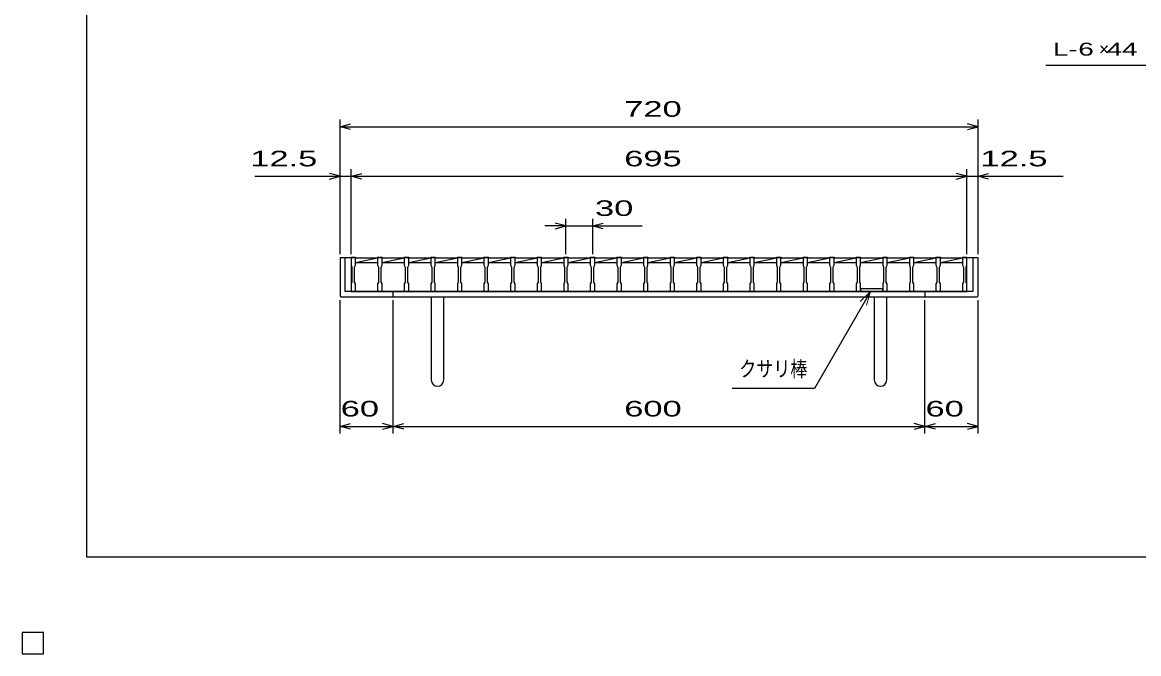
# Model space of a CAD drawing. Units: millimetres, scale not verified. Extents: x -1456 to 1385, y -1026 to 843.
# Drawn here: x -1456 to -196, y -1026 to -313 of the extents above; entities that cross this region are included whole.
import ezdxf
from ezdxf.enums import TextEntityAlignment as Align

# ---------------------------------------------------------------- set-up
doc = ezdxf.new("R2010")
doc.units = ezdxf.units.MM
doc.header["$LTSCALE"] = 8
for name, color, linetype, lineweight in [('0_2', 150, 'Continuous', 25), ('16', 3, 'Continuous', 25), ('19', 6, 'Continuous', 25), ('22', 4, 'Continuous', 25), ('24', 2, 'Continuous', 25), ('32', 4, 'Continuous', 25)]:
    doc.layers.add(name, color=color, linetype=linetype, lineweight=lineweight)
doc.styles.add('ベクトル', font='')
doc.styles.get('ベクトル').set_extended_font_data('ベクトル')

msp = doc.modelspace()

# ---------------------------------------------------------------- linework, layer by layer
at = {"layer": '0_2'}
for p, q in [((-1383.2, -917.2), (-1383.2, 842.8)), ((1384.8, -917.2), (-1383.2, -917.2)), ((-1432, -1002), (-1456, -1002)), ((-1456, -1002), (-1456, -1026)), ((-1432, -1002), (-1456, -1002)), ((-1456, -1002), (-1456, -1026)), ((-1432, -1002), (-1456, -1002)), ((-1456, -1002), (-1456, -1026)), ((-1432, -1002), (-1456, -1002)), ((-1456, -1002), (-1456, -1026)), ((-1432, -1002), (-1456, -1002)), ((-1456, -1002), (-1456, -1026)), ((-1432, -1026), (-1432, -1002)), ((-1432, -1026), (-1432, -1002)), ((-1432, -1026), (-1432, -1002)), ((-1432, -1026), (-1432, -1002)), ((-1432, -1026), (-1432, -1002)), ((-1456, -1026), (-1432, -1026)), ((-1456, -1026), (-1432, -1026)), ((-1456, -1026), (-1432, -1026)), ((-1456, -1026), (-1432, -1026)), ((-1456, -1026), (-1432, -1026))]:
    msp.add_line(p, q, dxfattribs=at)
at = {"layer": '16'}
for p, q in [((-1085, -579), (-1085, -578.3)), ((-1085, -578.3), (-1080, -578.3)), ((-1085, -579), (-1085, -587.5)), ((-1080, -579), (-1085, -579)), ((-1085, -579), (-1085, -617)), ((-1080, -578.3), (-1080, -579)), ((-1080, -587.5), (-1080, -579)), ((-1080, -579), (-1055, -579)), ((-1080, -584.5), (-1055, -579)), ((-1055, -579), (-1055, -578.3)), ((-1055, -578.3), (-1050, -578.3)), ((-1055, -579), (-1055, -587.5)), ((-1050, -579), (-1055, -579)), ((-1050, -578.3), (-1050, -579)), ((-1050, -587.5), (-1050, -579)), ((-1050, -579), (-1025, -579)), ((-1050, -584.5), (-1025, -579)), ((-1025, -579), (-1025, -578.3)), ((-1025, -578.3), (-1020, -578.3)), ((-1025, -579), (-1025, -587.5)), ((-1020, -579), (-1025, -579)), ((-1020, -578.3), (-1020, -579)), ((-1020, -587.5), (-1020, -579)), ((-1020, -579), (-995, -579)), ((-1020, -584.5), (-995, -579)), ((-995, -579), (-995, -578.3)), ((-995, -578.3), (-990, -578.3)), ((-995, -579), (-995, -587.5)), ((-990, -579), (-995, -579)), ((-990, -578.3), (-990, -579)), ((-990, -587.5), (-990, -579)), ((-990, -579), (-965, -579)), ((-990, -584.5), (-965, -579)), ((-965, -579), (-965, -578.3)), ((-965, -578.3), (-960, -578.3)), ((-965, -579), (-965, -587.5)), ((-960, -579), (-965, -579)), ((-960, -578.3), (-960, -579)), ((-960, -587.5), (-960, -579)), ((-960, -579), (-935, -579)), ((-960, -584.5), (-935, -579)), ((-935, -579), (-935, -578.3)), ((-935, -578.3), (-930, -578.3)), ((-935, -579), (-935, -587.5)), ((-930, -579), (-935, -579)), ((-930, -578.3), (-930, -579)), ((-930, -587.5), (-930, -579)), ((-930, -579), (-905, -579)), ((-930, -584.5), (-905, -579)), ((-905, -579), (-905, -578.3)), ((-905, -578.3), (-900, -578.3)), ((-905, -579), (-905, -587.5)), ((-900, -579), (-905, -579)), ((-900, -578.3), (-900, -579)), ((-900, -587.5), (-900, -579)), ((-900, -579), (-875, -579)), ((-900, -584.5), (-875, -579)), ((-875, -579), (-875, -578.3)), ((-875, -578.3), (-870, -578.3)), ((-875, -579), (-875, -587.5)), ((-870, -579), (-875, -579)), ((-870, -578.3), (-870, -579)), ((-870, -587.5), (-870, -579)), ((-870, -579), (-845, -579)), ((-870, -584.5), (-845, -579)), ((-845, -579), (-845, -578.3)), ((-845, -578.3), (-840, -578.3)), ((-845, -579), (-845, -587.5)), ((-840, -579), (-845, -579)), ((-840, -578.3), (-840, -579)), ((-840, -587.5), (-840, -579)), ((-840, -579), (-815, -579)), ((-840, -584.5), (-815, -579)), ((-815, -579), (-815, -578.3)), ((-815, -578.3), (-810, -578.3)), ((-815, -579), (-815, -587.5)), ((-810, -579), (-815, -579)), ((-810, -578.3), (-810, -579)), ((-810, -587.5), (-810, -579)), ((-810, -579), (-785, -579)), ((-810, -584.5), (-785, -579)), ((-785, -579), (-785, -578.3)), ((-785, -578.3), (-780, -578.3)), ((-785, -579), (-785, -587.5)), ((-780, -579), (-785, -579)), ((-780, -578.3), (-780, -579)), ((-780, -587.5), (-780, -579)), ((-780, -579), (-755, -579)), ((-780, -584.5), (-755, -579)), ((-755, -579), (-755, -578.3)), ((-755, -578.3), (-750, -578.3)), ((-755, -579), (-755, -587.5)), ((-750, -579), (-755, -579)), ((-750, -578.3), (-750, -579)), ((-750, -587.5), (-750, -579)), ((-750, -579), (-725, -579)), ((-750, -584.5), (-725, -579)), ((-725, -579), (-725, -578.3)), ((-725, -578.3), (-720, -578.3)), ((-725, -579), (-725, -587.5)), ((-720, -579), (-725, -579)), ((-720, -578.3), (-720, -579)), ((-720, -587.5), (-720, -579)), ((-720, -579), (-695, -579)), ((-720, -584.5), (-695, -579)), ((-695, -579), (-695, -578.3)), ((-695, -578.3), (-690, -578.3)), ((-695, -579), (-695, -587.5)), ((-690, -579), (-695, -579)), ((-690, -578.3), (-690, -579)), ((-690, -587.5), (-690, -579)), ((-690, -579), (-665, -579)), ((-690, -584.5), (-665, -579)), ((-665, -579), (-665, -578.3)), ((-665, -578.3), (-660, -578.3)), ((-665, -579), (-665, -587.5)), ((-660, -579), (-665, -579)), ((-660, -578.3), (-660, -579)), ((-660, -587.5), (-660, -579)), ((-660, -579), (-635, -579)), ((-660, -584.5), (-635, -579)), ((-635, -579), (-635, -578.3)), ((-635, -578.3), (-630, -578.3)), ((-635, -579), (-635, -587.5)), ((-630, -579), (-635, -579)), ((-630, -578.3), (-630, -579)), ((-630, -587.5), (-630, -579)), ((-630, -579), (-605, -579)), ((-630, -584.5), (-605, -579)), ((-605, -579), (-605, -578.3)), ((-605, -578.3), (-600, -578.3)), ((-605, -579), (-605, -587.5)), ((-600, -579), (-605, -579)), ((-600, -578.3), (-600, -579)), ((-600, -587.5), (-600, -579)), ((-600, -579), (-575, -579)), ((-600, -584.5), (-575, -579)), ((-575, -579), (-575, -578.3)), ((-575, -578.3), (-570, -578.3)), ((-575, -579), (-575, -587.5)), ((-570, -579), (-575, -579)), ((-570, -578.3), (-570, -579)), ((-570, -587.5), (-570, -579)), ((-570, -579), (-545, -579)), ((-570, -584.5), (-545, -579)), ((-545, -579), (-545, -578.3)), ((-545, -578.3), (-540, -578.3)), ((-545, -579), (-545, -587.5)), ((-540, -579), (-545, -579)), ((-540, -578.3), (-540, -579)), ((-540, -587.5), (-540, -579)), ((-540, -579), (-515, -579)), ((-540, -584.5), (-515, -579)), ((-515, -579), (-515, -578.3)), ((-515, -578.3), (-510, -578.3)), ((-515, -579), (-515, -587.5)), ((-510, -579), (-515, -579)), ((-510, -578.3), (-510, -579)), ((-510, -587.5), (-510, -579)), ((-510, -579), (-485, -579)), ((-510, -584.5), (-485, -579)), ((-485, -579), (-485, -578.3)), ((-485, -578.3), (-480, -578.3)), ((-485, -579), (-485, -587.5)), ((-480, -579), (-485, -579)), ((-480, -578.3), (-480, -579)), ((-480, -587.5), (-480, -579)), ((-480, -579), (-455, -579)), ((-480, -584.5), (-455, -579)), ((-455, -579), (-455, -578.3)), ((-455, -578.3), (-450, -578.3)), ((-455, -579), (-455, -587.5)), ((-450, -579), (-455, -579)), ((-450, -578.3), (-450, -579)), ((-450, -587.5), (-450, -579)), ((-450, -579), (-425, -579)), ((-450, -584.5), (-425, -579)), ((-425, -579), (-425, -578.3)), ((-425, -578.3), (-420, -578.3)), ((-425, -579), (-425, -587.5)), ((-420, -579), (-425, -579)), ((-420, -578.3), (-420, -579)), ((-420, -587.5), (-420, -579)), ((-420, -579), (-395, -579)), ((-420, -584.5), (-395, -579)), ((-395, -579), (-395, -578.3)), ((-395, -578.3), (-390, -578.3)), ((-395, -579), (-395, -587.5)), ((-390, -579), (-395, -579)), ((-390, -578.3), (-390, -579)), ((-390, -587.5), (-390, -579)), ((-390, -617), (-390, -579)), ((-1085, -587.5), (-1084, -589.5)), ((-1084, -589.5), (-1084, -606.5)), ((-1081, -589.5), (-1080, -587.5)), ((-1081, -606.5), (-1081, -589.5)), ((-1080, -584.5), (-1055, -584.5)), ((-1055, -587.5), (-1054, -589.5)), ((-1054, -589.5), (-1054, -606.5)), ((-1051, -589.5), (-1050, -587.5)), ((-1051, -606.5), (-1051, -589.5)), ((-1050, -584.5), (-1025, -584.5)), ((-1025, -587.5), (-1024, -589.5)), ((-1024, -589.5), (-1024, -606.5)), ((-1021, -589.5), (-1020, -587.5)), ((-1021, -606.5), (-1021, -589.5)), ((-1020, -584.5), (-995, -584.5)), ((-995, -587.5), (-994, -589.5)), ((-994, -589.5), (-994, -606.5)), ((-991, -589.5), (-990, -587.5)), ((-991, -606.5), (-991, -589.5)), ((-990, -584.5), (-965, -584.5)), ((-965, -587.5), (-964, -589.5)), ((-964, -589.5), (-964, -606.5)), ((-961, -589.5), (-960, -587.5)), ((-961, -606.5), (-961, -589.5)), ((-960, -584.5), (-935, -584.5)), ((-935, -587.5), (-934, -589.5)), ((-934, -589.5), (-934, -606.5)), ((-931, -589.5), (-930, -587.5)), ((-931, -606.5), (-931, -589.5)), ((-930, -584.5), (-905, -584.5)), ((-905, -587.5), (-904, -589.5)), ((-904, -589.5), (-904, -606.5)), ((-901, -589.5), (-900, -587.5)), ((-901, -606.5), (-901, -589.5)), ((-900, -584.5), (-875, -584.5)), ((-875, -587.5), (-874, -589.5)), ((-874, -589.5), (-874, -606.5)), ((-871, -589.5), (-870, -587.5)), ((-871, -606.5), (-871, -589.5)), ((-870, -584.5), (-845, -584.5)), ((-845, -587.5), (-844, -589.5)), ((-844, -589.5), (-844, -606.5)), ((-841, -589.5), (-840, -587.5)), ((-841, -606.5), (-841, -589.5)), ((-840, -584.5), (-815, -584.5)), ((-815, -587.5), (-814, -589.5)), ((-814, -589.5), (-814, -606.5)), ((-811, -589.5), (-810, -587.5)), ((-811, -606.5), (-811, -589.5)), ((-810, -584.5), (-785, -584.5)), ((-785, -587.5), (-784, -589.5)), ((-784, -589.5), (-784, -606.5)), ((-781, -589.5), (-780, -587.5)), ((-781, -606.5), (-781, -589.5)), ((-780, -584.5), (-755, -584.5)), ((-755, -587.5), (-754, -589.5)), ((-754, -589.5), (-754, -606.5)), ((-751, -589.5), (-750, -587.5)), ((-751, -606.5), (-751, -589.5)), ((-750, -584.5), (-725, -584.5)), ((-725, -587.5), (-724, -589.5)), ((-724, -589.5), (-724, -606.5)), ((-721, -589.5), (-720, -587.5)), ((-721, -606.5), (-721, -589.5)), ((-720, -584.5), (-695, -584.5)), ((-695, -587.5), (-694, -589.5)), ((-694, -589.5), (-694, -606.5)), ((-691, -589.5), (-690, -587.5)), ((-691, -606.5), (-691, -589.5)), ((-690, -584.5), (-665, -584.5)), ((-665, -587.5), (-664, -589.5)), ((-664, -589.5), (-664, -606.5)), ((-661, -589.5), (-660, -587.5)), ((-661, -606.5), (-661, -589.5)), ((-660, -584.5), (-635, -584.5)), ((-635, -587.5), (-634, -589.5)), ((-634, -589.5), (-634, -606.5)), ((-631, -589.5), (-630, -587.5)), ((-631, -606.5), (-631, -589.5)), ((-630, -584.5), (-605, -584.5)), ((-605, -587.5), (-604, -589.5)), ((-604, -589.5), (-604, -606.5)), ((-601, -589.5), (-600, -587.5)), ((-601, -606.5), (-601, -589.5)), ((-600, -584.5), (-575, -584.5)), ((-575, -587.5), (-574, -589.5)), ((-574, -589.5), (-574, -606.5)), ((-571, -589.5), (-570, -587.5)), ((-571, -606.5), (-571, -589.5)), ((-570, -584.5), (-545, -584.5)), ((-545, -587.5), (-544, -589.5)), ((-544, -589.5), (-544, -606.5)), ((-541, -589.5), (-540, -587.5)), ((-541, -606.5), (-541, -589.5)), ((-540, -584.5), (-515, -584.5)), ((-515, -587.5), (-514, -589.5)), ((-514, -589.5), (-514, -606.5)), ((-511, -589.5), (-510, -587.5)), ((-511, -606.5), (-511, -589.5)), ((-510, -584.5), (-485, -584.5)), ((-485, -587.5), (-484, -589.5)), ((-484, -589.5), (-484, -606.5)), ((-481, -589.5), (-480, -587.5)), ((-481, -606.5), (-481, -589.5)), ((-480, -584.5), (-455, -584.5)), ((-455, -587.5), (-454, -589.5)), ((-454, -589.5), (-454, -606.5)), ((-451, -589.5), (-450, -587.5)), ((-451, -606.5), (-451, -589.5)), ((-450, -584.5), (-425, -584.5)), ((-425, -587.5), (-424, -589.5)), ((-424, -589.5), (-424, -606.5)), ((-421, -589.5), (-420, -587.5)), ((-421, -606.5), (-421, -589.5)), ((-420, -584.5), (-395, -584.5)), ((-395, -587.5), (-394, -589.5)), ((-394, -589.5), (-394, -606.5)), ((-391, -589.5), (-390, -587.5)), ((-391, -606.5), (-391, -589.5)), ((-1084, -606.5), (-1085, -608.5)), ((-1085, -608.5), (-1085, -617)), ((-1085, -617), (-1080, -617)), ((-1080, -608.5), (-1081, -606.5)), ((-1080, -617), (-1080, -608.5)), ((-1080, -617), (-1055, -617)), ((-1054, -606.5), (-1055, -608.5)), ((-1055, -608.5), (-1055, -617)), ((-1055, -617), (-1050, -617)), ((-1050, -608.5), (-1051, -606.5)), ((-1050, -617), (-1050, -608.5)), ((-1050, -617), (-1025, -617)), ((-1024, -606.5), (-1025, -608.5)), ((-1025, -608.5), (-1025, -617)), ((-1025, -617), (-1020, -617)), ((-1020, -608.5), (-1021, -606.5)), ((-1020, -617), (-1020, -608.5)), ((-1020, -617), (-995, -617)), ((-994, -606.5), (-995, -608.5)), ((-995, -608.5), (-995, -617)), ((-995, -617), (-990, -617)), ((-990, -608.5), (-991, -606.5)), ((-990, -617), (-990, -608.5)), ((-990, -617), (-965, -617)), ((-964, -606.5), (-965, -608.5)), ((-965, -608.5), (-965, -617)), ((-965, -617), (-960, -617)), ((-960, -608.5), (-961, -606.5)), ((-960, -617), (-960, -608.5)), ((-960, -617), (-935, -617)), ((-934, -606.5), (-935, -608.5)), ((-935, -608.5), (-935, -617)), ((-935, -617), (-930, -617)), ((-930, -608.5), (-931, -606.5)), ((-930, -617), (-930, -608.5)), ((-930, -617), (-905, -617)), ((-904, -606.5), (-905, -608.5)), ((-905, -608.5), (-905, -617)), ((-905, -617), (-900, -617)), ((-900, -608.5), (-901, -606.5)), ((-900, -617), (-900, -608.5)), ((-900, -617), (-875, -617)), ((-874, -606.5), (-875, -608.5)), ((-875, -608.5), (-875, -617)), ((-875, -617), (-870, -617)), ((-870, -608.5), (-871, -606.5)), ((-870, -617), (-870, -608.5)), ((-870, -617), (-845, -617)), ((-844, -606.5), (-845, -608.5)), ((-845, -608.5), (-845, -617)), ((-845, -617), (-840, -617)), ((-840, -608.5), (-841, -606.5)), ((-840, -617), (-840, -608.5)), ((-840, -617), (-815, -617)), ((-814, -606.5), (-815, -608.5)), ((-815, -608.5), (-815, -617)), ((-815, -617), (-810, -617)), ((-810, -608.5), (-811, -606.5)), ((-810, -617), (-810, -608.5)), ((-810, -617), (-785, -617)), ((-784, -606.5), (-785, -608.5)), ((-785, -608.5), (-785, -617)), ((-785, -617), (-780, -617)), ((-780, -608.5), (-781, -606.5)), ((-780, -617), (-780, -608.5)), ((-780, -617), (-755, -617)), ((-754, -606.5), (-755, -608.5)), ((-755, -608.5), (-755, -617)), ((-755, -617), (-750, -617)), ((-750, -608.5), (-751, -606.5)), ((-750, -617), (-750, -608.5)), ((-750, -617), (-725, -617)), ((-724, -606.5), (-725, -608.5)), ((-725, -608.5), (-725, -617)), ((-725, -617), (-720, -617)), ((-720, -608.5), (-721, -606.5)), ((-720, -617), (-720, -608.5)), ((-720, -617), (-695, -617)), ((-694, -606.5), (-695, -608.5)), ((-695, -608.5), (-695, -617)), ((-695, -617), (-690, -617)), ((-690, -608.5), (-691, -606.5)), ((-690, -617), (-690, -608.5)), ((-690, -617), (-665, -617)), ((-664, -606.5), (-665, -608.5)), ((-665, -608.5), (-665, -617)), ((-665, -617), (-660, -617)), ((-660, -608.5), (-661, -606.5)), ((-660, -617), (-660, -608.5)), ((-660, -617), (-635, -617)), ((-634, -606.5), (-635, -608.5)), ((-635, -608.5), (-635, -617)), ((-635, -617), (-630, -617)), ((-630, -608.5), (-631, -606.5)), ((-630, -617), (-630, -608.5)), ((-630, -617), (-605, -617)), ((-604, -606.5), (-605, -608.5)), ((-605, -608.5), (-605, -617)), ((-605, -617), (-600, -617)), ((-600, -608.5), (-601, -606.5)), ((-600, -617), (-600, -608.5)), ((-600, -617), (-575, -617)), ((-574, -606.5), (-575, -608.5)), ((-575, -608.5), (-575, -617)), ((-575, -617), (-570, -617)), ((-570, -608.5), (-571, -606.5)), ((-570, -617), (-570, -608.5)), ((-570, -617), (-545, -617)), ((-544, -606.5), (-545, -608.5)), ((-545, -608.5), (-545, -617)), ((-545, -617), (-540, -617)), ((-540, -608.5), (-541, -606.5)), ((-540, -617), (-540, -608.5)), ((-540, -617), (-515, -617)), ((-514, -606.5), (-515, -608.5)), ((-515, -608.5), (-515, -617)), ((-515, -617), (-510, -617)), ((-510, -608.5), (-511, -606.5)), ((-510, -617), (-510, -608.5)), ((-510, -617), (-485, -617)), ((-484, -606.5), (-485, -608.5)), ((-485, -608.5), (-485, -617)), ((-485, -617), (-480, -617)), ((-480, -608.5), (-481, -606.5)), ((-480, -617), (-480, -608.5)), ((-480, -617), (-455, -617)), ((-454, -606.5), (-455, -608.5)), ((-455, -608.5), (-455, -617)), ((-455, -617), (-450, -617)), ((-450, -608.5), (-451, -606.5)), ((-450, -617), (-450, -608.5)), ((-450, -617), (-425, -617)), ((-424, -606.5), (-425, -608.5)), ((-425, -608.5), (-425, -617)), ((-425, -617), (-420, -617)), ((-420, -608.5), (-421, -606.5)), ((-420, -617), (-420, -608.5)), ((-420, -617), (-395, -617)), ((-394, -606.5), (-395, -608.5)), ((-395, -608.5), (-395, -617)), ((-395, -617), (-390, -617)), ((-390, -608.5), (-391, -606.5)), ((-390, -617), (-390, -608.5)), ((-1432, -1002), (-1456, -1002)), ((-1456, -1002), (-1456, -1026)), ((-1432, -1002), (-1456, -1002)), ((-1456, -1002), (-1456, -1026)), ((-1432, -1002), (-1456, -1002)), ((-1456, -1002), (-1456, -1026)), ((-1432, -1002), (-1456, -1002)), ((-1456, -1002), (-1456, -1026)), ((-1432, -1002), (-1456, -1002)), ((-1456, -1002), (-1456, -1026)), ((-1432, -1026), (-1432, -1002)), ((-1432, -1026), (-1432, -1002)), ((-1432, -1026), (-1432, -1002)), ((-1432, -1026), (-1432, -1002)), ((-1432, -1026), (-1432, -1002)), ((-1456, -1026), (-1432, -1026)), ((-1456, -1026), (-1432, -1026)), ((-1456, -1026), (-1432, -1026)), ((-1456, -1026), (-1432, -1026)), ((-1456, -1026), (-1432, -1026))]:
    msp.add_line(p, q, dxfattribs=at)
at = {"layer": '19'}
for p, q in [((-1085, -579), (-1097.5, -579)), ((-1097.5, -579), (-1097.5, -622)), ((-1091.5, -617), (-1091.5, -579)), ((-377.5, -579), (-390, -579)), ((-383.5, -579), (-383.5, -617)), ((-377.5, -622), (-377.5, -579)), ((-383.5, -617), (-1091.5, -617)), ((-1037.5, -623), (-1037.5, -617)), ((-437.5, -617), (-437.5, -623)), ((-1097.5, -622), (-1096.5, -623)), ((-1096.5, -623), (-378.5, -623)), ((-994.5, -623), (-994.5, -717)), ((-980.5, -717), (-980.5, -623)), ((-494.5, -623), (-494.5, -717)), ((-480.5, -717), (-480.5, -623)), ((-378.5, -623), (-377.5, -622))]:
    msp.add_line(p, q, dxfattribs=at)
at = {"layer": '19', "color": 4}
for p, q in [((-499.011, -617.181), (-562.112, -726.475)), ((-562.112, -726.475), (-654.912, -726.475))]:
    msp.add_line(p, q, dxfattribs=at)
at = {"layer": '19', "color": 4, "lineweight": 13}
for p, q in [((-499.011, -617.181), (-510.324, -628.494)), ((-503.152, -632.635), (-499.011, -617.181))]:
    msp.add_line(p, q, dxfattribs=at)
at = {"layer": '19', "color": 3}
for p, q in [((-485, -614), (-510, -614)), ((-510, -614), (-510, -617)), ((-510, -617), (-485, -617)), ((-485, -617), (-485, -614))]:
    msp.add_line(p, q, dxfattribs=at)
at = {"layer": '19'}
for centre in [(-987.5, -717), (-487.5, -717)]:
    msp.add_arc(centre, 7, 180, 0, dxfattribs=at)
at = {"layer": '22'}
for p, q in [((-301, -361.5), (-141, -361.5)), ((-1097.5, -575), (-1097.5, -423)), ((-1097.5, -431), (-1085.5, -427.8)), ((-377.5, -431), (-389.5, -427.8)), ((-377.5, -575), (-377.5, -423)), ((-1085.5, -434.2), (-1097.5, -431)), ((-1097.5, -431), (-377.5, -431)), ((-389.5, -434.2), (-377.5, -431)), ((-1193.5, -487), (-1097.5, -487)), ((-1097.5, -487), (-1109.5, -483.8)), ((-1109.5, -490.2), (-1097.5, -487)), ((-1097.5, -575), (-1097.5, -479)), ((-1097.5, -487), (-1085, -487)), ((-1085, -575), (-1085, -479)), ((-1085, -487), (-1073, -483.8)), ((-1073, -490.2), (-1085, -487)), ((-1085, -487), (-390, -487)), ((-390, -487), (-402, -483.8)), ((-402, -490.2), (-390, -487)), ((-390, -575), (-390, -479)), ((-390, -487), (-377.5, -487)), ((-377.5, -575), (-377.5, -479)), ((-377.5, -487), (-365.5, -483.8)), ((-365.5, -490.2), (-377.5, -487)), ((-377.5, -487), (-281.5, -487)), ((-842.5, -543), (-854.5, -539.8)), ((-842.5, -575), (-842.5, -535)), ((-812.5, -535), (-812.5, -575)), ((-812.5, -543), (-800.5, -539.8)), ((-842.5, -543), (-866.5, -543)), ((-854.5, -546.2), (-842.5, -543)), ((-842.5, -543), (-812.5, -543)), ((-800.5, -546.2), (-812.5, -543)), ((-812.5, -543), (-756.5, -543)), ((-1097.5, -777.4), (-1097.5, -627)), ((-1037.5, -777.4), (-1037.5, -627)), ((-437.5, -777.4), (-437.5, -627)), ((-377.5, -777.4), (-377.5, -627)), ((-1097.5, -769.4), (-1085.5, -766.2)), ((-1037.5, -769.4), (-1049.5, -766.2)), ((-1037.5, -769.4), (-1025.5, -766.2)), ((-437.5, -769.4), (-449.5, -766.2)), ((-437.5, -769.4), (-425.5, -766.2)), ((-377.5, -769.4), (-389.5, -766.2)), ((-1085.5, -772.6), (-1097.5, -769.4)), ((-1097.5, -769.4), (-1037.5, -769.4)), ((-1049.5, -772.6), (-1037.5, -769.4)), ((-1025.5, -772.6), (-1037.5, -769.4)), ((-1037.5, -769.4), (-437.5, -769.4)), ((-449.5, -772.6), (-437.5, -769.4)), ((-425.5, -772.6), (-437.5, -769.4)), ((-437.5, -769.4), (-377.5, -769.4)), ((-389.5, -772.6), (-377.5, -769.4))]:
    msp.add_line(p, q, dxfattribs=at)
at = {"layer": '22', "color": 2}
for p, q in [((-1432, -1002), (-1456, -1002)), ((-1456, -1002), (-1456, -1026)), ((-1432, -1002), (-1456, -1002)), ((-1456, -1002), (-1456, -1026)), ((-1432, -1002), (-1456, -1002)), ((-1456, -1002), (-1456, -1026)), ((-1432, -1026), (-1432, -1002)), ((-1432, -1026), (-1432, -1002)), ((-1432, -1026), (-1432, -1002)), ((-1456, -1026), (-1432, -1026)), ((-1456, -1026), (-1432, -1026)), ((-1456, -1026), (-1432, -1026))]:
    msp.add_line(p, q, dxfattribs=at)
at = {"layer": '24', "color": 4}
for p, q in [((-1432, -1002), (-1456, -1002)), ((-1456, -1002), (-1456, -1026)), ((-1432, -1002), (-1456, -1002)), ((-1456, -1002), (-1456, -1026)), ((-1432, -1002), (-1456, -1002)), ((-1456, -1002), (-1456, -1026)), ((-1432, -1026), (-1432, -1002)), ((-1432, -1026), (-1432, -1002)), ((-1432, -1026), (-1432, -1002)), ((-1456, -1026), (-1432, -1026)), ((-1456, -1026), (-1432, -1026)), ((-1456, -1026), (-1432, -1026))]:
    msp.add_line(p, q, dxfattribs=at)
at = {"layer": '32'}
for p, q in [((-1432, -1002), (-1456, -1002)), ((-1456, -1002), (-1456, -1026)), ((-1432, -1002), (-1456, -1002)), ((-1456, -1002), (-1456, -1026)), ((-1432, -1002), (-1456, -1002)), ((-1456, -1002), (-1456, -1026)), ((-1432, -1002), (-1456, -1002)), ((-1456, -1002), (-1456, -1026)), ((-1432, -1002), (-1456, -1002)), ((-1456, -1002), (-1456, -1026)), ((-1432, -1026), (-1432, -1002)), ((-1432, -1026), (-1432, -1002)), ((-1432, -1026), (-1432, -1002)), ((-1432, -1026), (-1432, -1002)), ((-1432, -1026), (-1432, -1002)), ((-1456, -1026), (-1432, -1026)), ((-1456, -1026), (-1432, -1026)), ((-1456, -1026), (-1432, -1026)), ((-1456, -1026), (-1432, -1026)), ((-1456, -1026), (-1432, -1026))]:
    msp.add_line(p, q, dxfattribs=at)

# ---------------------------------------------------------------- texts
at = {"layer": '19', "color": 2, "style": 'ベクトル', "width": 0.8}
msp.add_text('クサリ棒', height=17.6, dxfattribs=at).set_placement((-570.112, -718.475), align=Align.BOTTOM_RIGHT)
at = {"layer": '22', "color": 2, "style": 'ベクトル'}
for s, height, width, p in [('L-', 14.66, 1.6, (-293, -343.5)), (' 6 ', 14.66, 1.6, (-273, -343.5)), (' 44 ', 14.66, 1.6, (-241, -343.5)), (' 720 ', 17.6, 1.65, (-787.5, -411)), (' 12.5 ', 17.6, 1.65, (-1209.5, -467)), (' 695 ', 17.6, 1.65, (-787.5, -467)), (' 12.5 ', 17.6, 1.65, (-385.5, -467)), (' 30 ', 17.6, 1.65, (-820.5, -523)), (' 60 ', 17.6, 1.65, (-1107.5, -749.4)), (' 600 ', 17.6, 1.65, (-787.5, -749.4)), (' 60 ', 17.6, 1.65, (-447.5, -749.4))]:
    msp.add_text(s, height=height, dxfattribs=dict(at, width=width)).set_placement(p, align=Align.MIDDLE_LEFT)
msp.add_text('×', height=14.66, dxfattribs=at).set_placement((-241, -343.5), align=Align.MIDDLE_LEFT)

doc.saveas('drawing.dxf')
